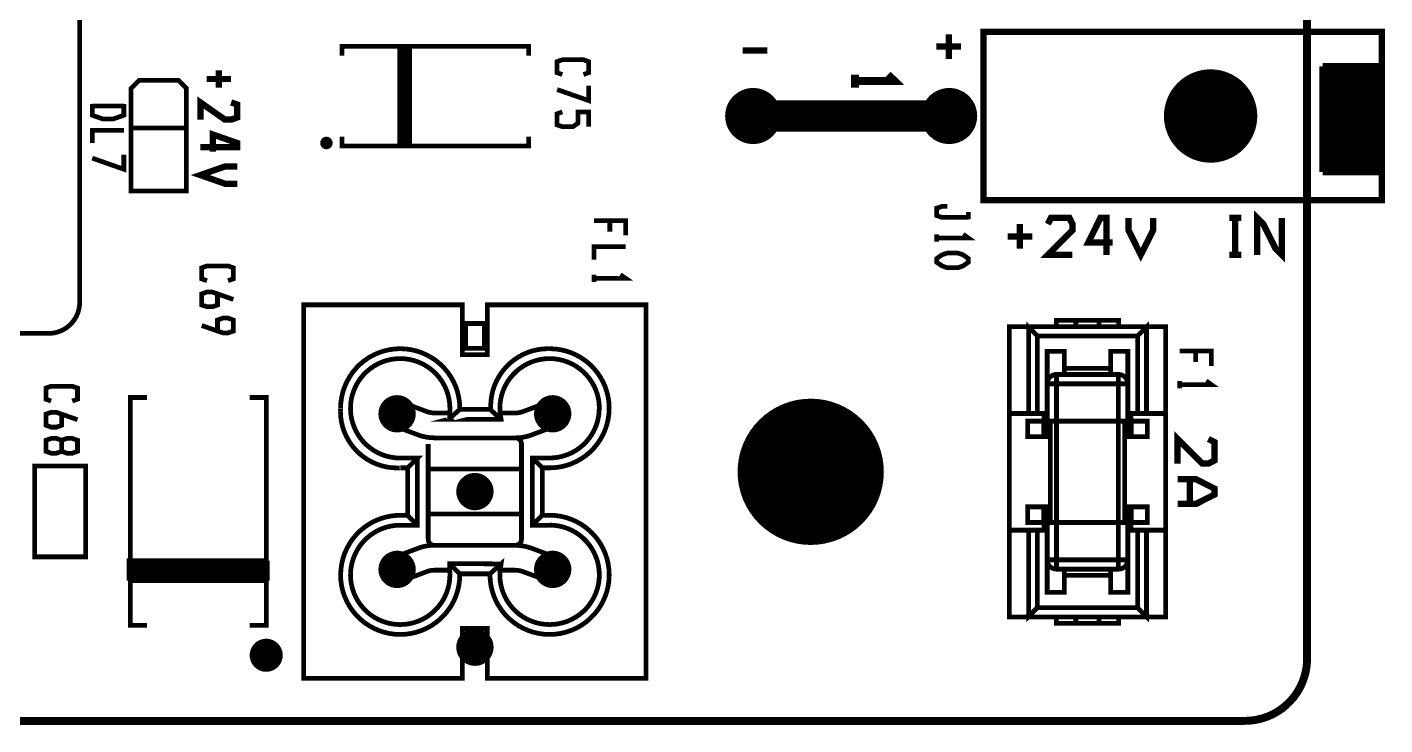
# Model space of a CAD drawing. Extents: x 8 to 205, y 3 to 189.
# Drawn here: x 161.72 to 205.34, y 3.31 to 25.73 of the extents above; entities that cross this region are included whole.
import ezdxf

# ---------------------------------------------------------------- set-up
doc = ezdxf.new("R2010")
doc.units = 0
doc.header["$MEASUREMENT"] = 0
doc.layers.get('0').update_dxf_attribs({"linetype": 'CONTINUOUS'})
doc.layers.add('26-349-0_DRL', color=254, linetype='CONTINUOUS')
doc.layers.add('26-349-0_SST', color=12, linetype='CONTINUOUS')

# ---------------------------------------------------------------- blocks, each defined once
blk = doc.blocks.new('ROUND_1')
at = {"const_width": 2.3495}
blk.add_lwpolyline([(-1.17475, 0, 1), (1.17475, 0, 1)], format="xyb", close=True, dxfattribs=at)
blk = doc.blocks.new('ROUND_29')
at = {"const_width": 0.90043}
blk.add_lwpolyline([(-0.450214, 0, 1), (0.450214, 0, 1)], format="xyb", close=True, dxfattribs=at)
blk = doc.blocks.new('ROUND_34')
at = {"const_width": 1.49987}
blk.add_lwpolyline([(-0.749934, 0, 1), (0.749934, 0, 1)], format="xyb", close=True, dxfattribs=at)
blk = doc.blocks.new('ROUND_94')
at = {"const_width": 0.59944}
blk.add_lwpolyline([(-0.29972, 0, 1), (0.29972, 0, 1)], format="xyb", close=True, dxfattribs=at)
blk = doc.blocks.new('ROUND_89')
at = {"const_width": 0.0762}
blk.add_lwpolyline([(-0.0381, 0, 1), (0.0381, 0, 1)], format="xyb", close=True, dxfattribs=at)

msp = doc.modelspace()

# ---------------------------------------------------------------- linework, layer by layer
at = {"layer": '26-349-0_DRL', "const_width": 0.254}
for points in [[(202.842, 184.891), (202.842, 5.442)], [(200.843, 3.441), (13.894, 3.441)]]:
    msp.add_lwpolyline(points, dxfattribs=at)
msp.add_lwpolyline([(200.843, 3.441, 0.414214), (202.845, 5.442)], format="xyb", dxfattribs=at)
at = {"layer": '26-349-0_SST'}
for points, const_width in [([(163.404, 16.888), (163.404, 40.286)], 0.152), ([(191.329, 25.496), (191.329, 24.706)], 0.203), ([(205.243, 20.571), (205.243, 25.572), (192.444, 25.572), (192.444, 20.172), (205.243, 20.172), (205.243, 20.571)], 0.201), ([(171.834, 24.807), (171.834, 25.107), (177.834, 25.107), (177.834, 24.807)], 0.152), ([(174.008, 25.094), (173.691, 25.094), (173.691, 21.919)], 0.152), ([(174.008, 25.038), (173.691, 25.038)], 0.152), ([(174.008, 24.901), (173.691, 24.901)], 0.152), ([(173.792, 25.094), (173.792, 21.919)], 0.152), ([(173.93, 25.094), (173.93, 21.919)], 0.152), ([(174.008, 25.094), (174.008, 21.919)], 0.152), ([(185.502, 24.975), (184.712, 24.975)], 0.203), ([(191.725, 25.102), (190.935, 25.102)], 0.203), ([(167.874, 23.784), (167.874, 24.337)], 0.203), ([(174.008, 24.764), (173.691, 24.764)], 0.152), ([(174.008, 24.627), (173.691, 24.627)], 0.152), ([(174.008, 24.49), (173.691, 24.49)], 0.152), ([(178.913, 24.205), (178.745, 24.264), (178.745, 24.619), (178.913, 24.68), (179.591, 24.68), (179.761, 24.619), (179.761, 24.264), (179.591, 24.205)], 0.152), ([(203.343, 24.472), (203.343, 21.071)], 0.201), ([(205.243, 24.472), (203.343, 24.472)], 0.201), ([(203.513, 24.472), (203.513, 21.071)], 0.201), ([(203.691, 24.472), (203.691, 21.071)], 0.201), ([(203.871, 24.472), (203.871, 21.071)], 0.201), ([(204.051, 24.472), (204.051, 21.071)], 0.201), ([(204.232, 24.472), (204.232, 21.071)], 0.201), ([(204.41, 24.472), (204.41, 21.071)], 0.201), ([(204.59, 24.472), (204.59, 21.071)], 0.201), ([(204.77, 24.472), (204.77, 21.071)], 0.201), ([(204.951, 24.472), (204.951, 21.071)], 0.201), ([(205.131, 24.472), (205.131, 21.071)], 0.201), ([(205.243, 24.472), (205.243, 21.371)], 0.201), ([(165.309, 24.015), (166.579, 24.015), (166.833, 23.761), (166.833, 20.459), (165.055, 20.459), (165.055, 23.761), (165.309, 24.015)], 0.152), ([(168.27, 24.061), (167.481, 24.061)], 0.203), ([(174.008, 24.353), (173.691, 24.353)], 0.152), ([(174.008, 24.216), (173.691, 24.216)], 0.152), ([(174.008, 24.078), (173.691, 24.078)], 0.152), ([(174.008, 23.941), (173.691, 23.941)], 0.152), ([(188.316, 23.781), (188.316, 24.205)], 0.254), ([(188.316, 23.995), (189.586, 23.995), (189.375, 24.205)], 0.254), ([(205.243, 24.297), (203.343, 24.297)], 0.201), ([(205.243, 24.116), (203.343, 24.116)], 0.201), ([(205.243, 23.936), (203.343, 23.936)], 0.201), ([(174.008, 23.804), (173.691, 23.804)], 0.152), ([(174.008, 23.667), (173.691, 23.667)], 0.152), ([(174.008, 23.53), (173.691, 23.53)], 0.152), ([(178.745, 23.723), (179.761, 23.367), (179.761, 23.842)], 0.152), ([(205.243, 23.758), (203.343, 23.758)], 0.201), ([(205.243, 23.578), (203.343, 23.578)], 0.201), ([(163.808, 23.253), (163.808, 22.897), (164.146, 22.778), (164.486, 22.778), (164.824, 22.897), (164.824, 23.253)], 0.152), ([(163.808, 23.194), (164.824, 23.194)], 0.152), ([(167.282, 22.755), (167.282, 23.309), (168.072, 22.755), (168.27, 22.755), (168.469, 22.826), (168.469, 23.24), (168.27, 23.309)], 0.203), ([(174.008, 23.393), (173.691, 23.393)], 0.152), ([(174.008, 23.255), (173.691, 23.255)], 0.152), ([(174.008, 23.118), (173.691, 23.118)], 0.152), ([(191.943, 22.872), (185.743, 22.872)], 1.001), ([(205.243, 23.398), (203.343, 23.398)], 0.201), ([(205.243, 23.217), (203.343, 23.217)], 0.201), ([(205.243, 23.037), (203.343, 23.037)], 0.201), ([(174.008, 22.981), (173.691, 22.981)], 0.152), ([(174.008, 22.844), (173.691, 22.844)], 0.152), ([(174.008, 22.707), (173.691, 22.707)], 0.152), ([(178.913, 23.004), (178.745, 22.943), (178.745, 22.587), (178.913, 22.529), (179.253, 22.529), (179.421, 22.648), (179.421, 23.004), (179.761, 23.004), (179.761, 22.529)], 0.152), ([(205.243, 22.859), (203.343, 22.859)], 0.201), ([(205.243, 22.679), (203.343, 22.679)], 0.201), ([(163.808, 22.001), (163.808, 22.415), (164.824, 22.415)], 0.152), ([(165.055, 22.491), (166.833, 22.491)], 0.152), ([(167.679, 21.726), (167.679, 22.28), (168.469, 22.003), (168.469, 21.866), (167.282, 21.866)], 0.203), ([(171.834, 22.206), (171.834, 21.907), (177.834, 21.907), (177.834, 22.206)], 0.152), ([(174.008, 22.57), (173.691, 22.57)], 0.152), ([(174.008, 22.432), (173.691, 22.432)], 0.152), ([(174.008, 22.295), (173.691, 22.295)], 0.152), ([(205.243, 22.498), (203.343, 22.498)], 0.201), ([(205.243, 22.318), (203.343, 22.318)], 0.201), ([(171.456, 21.983), (171.212, 21.983)], 0.152), ([(171.382, 22.12), (171.283, 22.12)], 0.152), ([(171.311, 22.128), (171.311, 21.884)], 0.152), ([(171.448, 22.057), (171.448, 21.957)], 0.152), ([(174.008, 22.158), (173.691, 22.158)], 0.152), ([(174.008, 22.021), (173.691, 22.021)], 0.152), ([(174.008, 21.919), (173.691, 21.919)], 0.152), ([(205.243, 22.138), (203.343, 22.138)], 0.201), ([(205.243, 21.96), (203.343, 21.96)], 0.201), ([(205.243, 21.78), (203.343, 21.78)], 0.201), ([(163.808, 21.518), (164.824, 21.162), (164.824, 21.635)], 0.152), ([(205.243, 21.599), (203.343, 21.599)], 0.201), ([(205.243, 21.419), (203.343, 21.419)], 0.201), ([(205.243, 21.371), (205.243, 21.071), (203.343, 21.071)], 0.201), ([(168.469, 20.698), (168.072, 20.698), (167.282, 20.974), (168.072, 21.251), (168.469, 21.251)], 0.203), ([(205.243, 21.241), (203.343, 21.241)], 0.201), ([(191.283, 19.969), (191.113, 19.969), (190.943, 19.91), (190.943, 19.674), (191.113, 19.613), (191.959, 19.613)], 0.152), ([(191.959, 19.555), (191.959, 19.791)], 0.152), ([(195.306, 18.412), (194.516, 18.412), (195.306, 19.202), (195.306, 19.4), (195.207, 19.598), (194.615, 19.598), (194.516, 19.4)], 0.203), ([(196.602, 18.808), (195.812, 18.808), (196.205, 19.598), (196.404, 19.598), (196.404, 18.412)], 0.203), ([(197.897, 19.598), (197.897, 19.202), (197.501, 18.412), (197.107, 19.202), (197.107, 19.598)], 0.203), ([(200.734, 19.598), (200.341, 19.598)], 0.203), ([(200.536, 18.412), (200.536, 19.598)], 0.203), ([(202.03, 19.598), (202.03, 18.412), (201.832, 18.61), (201.438, 19.4), (201.24, 19.598), (201.24, 18.412)], 0.203), ([(179.932, 19.511), (180.948, 19.511), (180.948, 19.036)], 0.152), ([(180.44, 19.156), (180.44, 19.511)], 0.152), ([(193.615, 19.4), (193.615, 18.61)], 0.203), ([(190.943, 18.836), (190.943, 19.072)], 0.152), ([(190.943, 18.953), (191.959, 18.953), (191.791, 19.072)], 0.152), ([(194.011, 19.006), (193.221, 19.006)], 0.203), ([(179.932, 18.257), (179.932, 18.673), (180.948, 18.673)], 0.152), ([(190.943, 18.292), (191.113, 18.412), (191.283, 18.47), (191.621, 18.47), (191.791, 18.412), (191.959, 18.292), (191.959, 18.175), (191.791, 18.056), (191.621, 17.998), (191.283, 17.998), (191.113, 18.056), (190.943, 18.175), (190.943, 18.292)], 0.152), ([(200.734, 18.412), (200.341, 18.412)], 0.203), ([(167.496, 17.581), (167.326, 17.639), (167.326, 17.995), (167.496, 18.056), (168.171, 18.056), (168.342, 17.995), (168.342, 17.639), (168.171, 17.581)], 0.152), ([(179.932, 17.538), (179.932, 17.774)], 0.152), ([(179.932, 17.657), (180.948, 17.657), (180.777, 17.774)], 0.152), ([(167.834, 17.157), (167.834, 16.801), (167.663, 16.743), (167.496, 16.743), (167.326, 16.801), (167.326, 17.157), (167.496, 17.218), (167.663, 17.218), (168.342, 16.979)], 0.152), ([(175.703, 4.807), (175.703, 6.408), (176.503, 6.408), (176.503, 4.807), (181.603, 4.807), (181.603, 16.806), (176.503, 16.806), (176.503, 15.206), (175.703, 15.206), (175.703, 16.806), (170.605, 16.806), (170.605, 4.807), (175.703, 4.807)], 0.152), ([(167.834, 15.963), (167.834, 16.319), (168.004, 16.38), (168.171, 16.38), (168.342, 16.319), (168.342, 15.963), (168.171, 15.905), (168.004, 15.905), (167.326, 16.141)], 0.152), ([(175.703, 16.108), (175.804, 16.108)], 0.152), ([(175.804, 15.407), (175.804, 16.207), (176.404, 16.207), (176.404, 15.407), (175.804, 15.407)], 0.152), ([(176.404, 16.108), (176.503, 16.108)], 0.152), ([(193.274, 13.316), (193.894, 13.316), (193.894, 16.09), (194.176, 15.806), (197.399, 15.806), (197.684, 16.09), (197.684, 13.316), (198.303, 13.316), (198.303, 16.108), (197.717, 16.108), (193.858, 16.108), (193.274, 16.108), (193.274, 13.316), (193.274, 9.567), (193.894, 9.567), (194.176, 9.567), (194.493, 9.567), (194.493, 9.814), (194.493, 10.075), (194.493, 10.317), (194.394, 10.317), (194.394, 10.075), (194.394, 9.567)], 0.152), ([(193.858, 16.108), (193.861, 16.108), (193.861, 16.105), (193.864, 16.105), (193.866, 16.105), (193.869, 16.105), (193.871, 16.105), (193.874, 16.105), (193.874, 16.103), (193.876, 16.103), (193.879, 16.103), (193.879, 16.1), (193.881, 16.1), (193.884, 16.1), (193.884, 16.098), (193.886, 16.098), (193.886, 16.095), (193.889, 16.095), (193.889, 16.093), (193.891, 16.093), (193.891, 16.09), (193.894, 16.09)], 0.152), ([(194.788, 16.108), (194.788, 16.306), (195.413, 16.306), (196.162, 16.306), (196.79, 16.306), (196.79, 16.108)], 0.152), ([(195.413, 16.306), (195.413, 16.108)], 0.152), ([(196.162, 16.108), (196.162, 16.306)], 0.152), ([(197.717, 16.108), (197.714, 16.105), (197.712, 16.105), (197.709, 16.105), (197.707, 16.105), (197.704, 16.105), (197.704, 16.103), (197.701, 16.103), (197.699, 16.103), (197.699, 16.1), (197.696, 16.1), (197.694, 16.1), (197.694, 16.098), (197.691, 16.098), (197.691, 16.095), (197.689, 16.095), (197.689, 16.093), (197.686, 16.093), (197.684, 16.09)], 0.152), ([(113.605, 15.887), (162.403, 15.887)], 0.152), ([(193.894, 13.316), (194.176, 13.316), (194.176, 15.806)], 0.152), ([(197.399, 15.806), (197.399, 13.316), (197.084, 13.316), (197.084, 13.07)], 0.152), ([(178.504, 15.397), (178.456, 15.395)], 0.152), ([(195.045, 14.769), (195.045, 15.315), (194.493, 15.315), (194.493, 13.316), (194.493, 13.07)], 0.152), ([(197.084, 13.316), (197.084, 15.315), (196.533, 15.315), (196.533, 14.769)], 0.152), ([(198.753, 15.32), (199.769, 15.32), (199.769, 14.845)], 0.152), ([(199.261, 14.965), (199.261, 15.32)], 0.152), ([(196.533, 14.569), (196.533, 14.769), (195.045, 14.769), (195.045, 14.569), (196.533, 14.569), (196.782, 14.569)], 0.152), ([(195.045, 14.569), (194.793, 14.569), (194.793, 14.269), (194.793, 13.07), (194.793, 9.814), (196.782, 9.814), (196.782, 8.615), (194.793, 8.615), (194.793, 9.814), (194.493, 9.814)], 0.152), ([(196.782, 14.569), (196.782, 14.269), (194.793, 14.269), (194.493, 14.269)], 0.152), ([(198.753, 14.127), (198.753, 14.363)], 0.152), ([(198.753, 14.243), (199.769, 14.243), (199.599, 14.363)], 0.152), ([(162.487, 13.715), (162.319, 13.776), (162.319, 14.132), (162.487, 14.19), (163.165, 14.19), (163.335, 14.132), (163.335, 13.776), (163.165, 13.715)], 0.152), ([(197.084, 14.269), (196.782, 14.269), (196.782, 13.07), (194.793, 13.07), (194.493, 13.07), (194.493, 12.808)], 0.152), ([(165.563, 6.514), (165.029, 6.514), (165.029, 13.829), (165.563, 13.829)], 0.152), ([(168.865, 13.829), (169.398, 13.829), (169.398, 6.514), (168.865, 6.514)], 0.152), ([(171.786, 13.474), (171.784, 13.39)], 0.152), ([(174.56, 13.377), (173.744, 13.682)], 0.152), ([(176.945, 13.131), (176.589, 13.448), (175.619, 13.448), (175.261, 13.131)], 0.152), ([(175.619, 13.448), (175.618, 13.481)], 0.152), ([(176.612, 13.553), (176.614, 13.474)], 0.152), ([(178.464, 13.682), (177.648, 13.377)], 0.152), ([(162.827, 13.294), (162.827, 12.938), (162.657, 12.877), (162.487, 12.877), (162.319, 12.938), (162.319, 13.294), (162.487, 13.352), (162.657, 13.352), (163.335, 13.116)], 0.152), ([(175.294, 13.332), (175.291, 13.169), (175.316, 13.144), (175.266, 13.131), (176.945, 13.131), (176.914, 13.332)], 0.152), ([(175.294, 13.332), (174.803, 13.332)], 0.152), ([(177.404, 13.332), (176.914, 13.332)], 0.152), ([(176.914, 13.332), (176.92, 13.278)], 0.152), ([(194.379, 12.567), (194.379, 13.07), (193.869, 13.07), (193.869, 12.567), (194.379, 12.567), (194.394, 12.567), (194.394, 12.808), (194.493, 12.808), (194.493, 12.567), (194.394, 12.567)], 0.152), ([(194.493, 13.316), (194.176, 13.316)], 0.152), ([(194.379, 13.07), (194.394, 13.07)], 0.152), ([(194.394, 13.316), (194.394, 12.808)], 0.152), ([(194.595, 9.814), (194.595, 13.07)], 0.152), ([(197.084, 12.808), (197.084, 12.567), (197.183, 12.567), (197.199, 12.567), (197.199, 13.07), (197.709, 13.07), (197.709, 12.567), (197.199, 12.567), (197.183, 12.567), (197.183, 12.808), (197.084, 12.808), (197.084, 13.07), (196.782, 13.07), (196.782, 9.814), (197.084, 9.814), (197.084, 10.075)], 0.152), ([(196.983, 13.07), (196.983, 9.814)], 0.152), ([(197.183, 12.808), (197.183, 13.316)], 0.152), ([(197.183, 13.07), (197.199, 13.07)], 0.152), ([(197.399, 13.316), (197.684, 13.316)], 0.152), ([(198.303, 9.567), (198.303, 13.316)], 0.152), ([(173.465, 12.933), (174.278, 12.628)], 0.152), ([(177.928, 12.628), (178.743, 12.933)], 0.152), ([(198.682, 11.706), (198.682, 12.496), (199.472, 11.706), (199.67, 11.706), (199.866, 11.805), (199.866, 12.399), (199.67, 12.496)], 0.203), ([(162.827, 12.1), (162.995, 12.039), (163.165, 12.039), (163.335, 12.1), (163.335, 12.455), (163.165, 12.514), (162.995, 12.514), (162.827, 12.455), (162.827, 12.1), (162.657, 12.039), (162.487, 12.039), (162.319, 12.1), (162.319, 12.455), (162.487, 12.514), (162.657, 12.514), (162.827, 12.455)], 0.152), ([(177.602, 9.28), (177.602, 11.531), (174.603, 11.531), (174.603, 12.333)], 0.152), ([(174.803, 12.532), (177.404, 12.532)], 0.152), ([(177.602, 12.333), (177.602, 11.531)], 0.152), ([(173.704, 9.727), (174.257, 9.727), (174.257, 11.886)], 0.152), ([(173.704, 11.569), (173.94, 11.569), (174.257, 11.886), (173.704, 11.886)], 0.152), ([(177.95, 11.886), (178.268, 11.569)], 0.152), ([(178.504, 11.886), (177.95, 11.886), (177.95, 9.727), (178.504, 9.727)], 0.152), ([(163.594, 8.711), (163.594, 11.632), (161.956, 11.632), (161.956, 8.711), (163.594, 8.711)], 0.152), ([(173.607, 11.566), (173.691, 11.568)], 0.152), ([(173.94, 11.569), (173.94, 10.045), (174.257, 9.727)], 0.152), ([(174.603, 9.28), (174.603, 10.083), (174.603, 11.531)], 0.152), ([(178.504, 11.569), (178.268, 11.569), (178.268, 10.045), (178.504, 10.045)], 0.152), ([(198.682, 10.411), (199.274, 10.411), (199.866, 10.708), (199.866, 10.906), (199.274, 11.203), (198.682, 11.203)], 0.203), ([(199.076, 10.411), (199.076, 11.203)], 0.203), ([(173.704, 10.045), (173.94, 10.045)], 0.152), ([(174.603, 10.083), (174.803, 10.083), (177.404, 10.083), (177.602, 10.083)], 0.152), ([(178.268, 10.045), (177.95, 9.727)], 0.152), ([(194.379, 10.317), (193.869, 10.317), (193.869, 9.814), (194.379, 9.814), (194.394, 9.814), (194.379, 9.814), (194.379, 10.317), (194.394, 10.317)], 0.152), ([(194.493, 10.075), (194.394, 10.075)], 0.152), ([(197.183, 9.567), (197.183, 10.075), (197.183, 10.317), (197.084, 10.317), (197.084, 10.075), (197.183, 10.075)], 0.152), ([(197.199, 10.317), (197.709, 10.317), (197.709, 9.814), (197.199, 9.814), (197.183, 9.814), (197.199, 9.814), (197.199, 10.317), (197.183, 10.317)], 0.152), ([(197.684, 9.567), (198.303, 9.567), (198.303, 6.776), (197.717, 6.776), (193.858, 6.776), (193.274, 6.776), (193.274, 9.567)], 0.152), ([(194.176, 7.078), (193.894, 6.794), (193.894, 9.567)], 0.152), ([(197.084, 9.567), (197.399, 9.567), (197.399, 7.078), (194.176, 7.078), (194.176, 9.567)], 0.152), ([(194.493, 9.567), (194.493, 7.568), (195.045, 7.568), (195.045, 8.114), (195.045, 8.315), (194.793, 8.315)], 0.152), ([(196.782, 8.315), (196.533, 8.315), (196.533, 8.114), (196.533, 7.568), (197.084, 7.568), (197.084, 9.567), (197.084, 9.814)], 0.152), ([(197.399, 9.567), (197.684, 9.567), (197.684, 6.794), (197.399, 7.078)], 0.152), ([(173.465, 8.681), (174.278, 8.986)], 0.152), ([(177.404, 9.082), (174.803, 9.082)], 0.152), ([(178.743, 8.681), (177.928, 8.986)], 0.152), ([(169.436, 8.584), (164.991, 8.584), (164.991, 7.949)], 0.152), ([(169.436, 8.462), (164.991, 8.462)], 0.152), ([(169.436, 8.325), (164.991, 8.325)], 0.152), ([(165.093, 8.584), (165.093, 7.949)], 0.152), ([(165.23, 8.584), (165.23, 7.949)], 0.152), ([(165.367, 8.584), (165.367, 7.949)], 0.152), ([(165.504, 8.584), (165.504, 7.949)], 0.152), ([(165.642, 8.584), (165.642, 7.949)], 0.152), ([(165.779, 8.584), (165.779, 7.949)], 0.152), ([(165.916, 8.584), (165.916, 7.949)], 0.152), ([(166.053, 8.584), (166.053, 7.949)], 0.152), ([(166.19, 8.584), (166.19, 7.949)], 0.152), ([(166.327, 8.584), (166.327, 7.949)], 0.152), ([(166.465, 8.584), (166.465, 7.949)], 0.152), ([(166.602, 8.584), (166.602, 7.949)], 0.152), ([(166.739, 8.584), (166.739, 7.949)], 0.152), ([(166.876, 8.584), (166.876, 7.949)], 0.152), ([(167.013, 8.584), (167.013, 7.949)], 0.152), ([(167.15, 8.584), (167.15, 7.949)], 0.152), ([(167.288, 8.584), (167.288, 7.949)], 0.152), ([(167.425, 8.584), (167.425, 7.949)], 0.152), ([(167.562, 8.584), (167.562, 7.949)], 0.152), ([(167.699, 8.584), (167.699, 7.949)], 0.152), ([(167.836, 8.584), (167.836, 7.949)], 0.152), ([(167.973, 8.584), (167.973, 7.949)], 0.152), ([(168.11, 8.584), (168.11, 7.949)], 0.152), ([(168.248, 8.584), (168.248, 7.949)], 0.152), ([(168.385, 8.584), (168.385, 7.949)], 0.152), ([(168.522, 8.584), (168.522, 7.949)], 0.152), ([(168.659, 8.584), (168.659, 7.949)], 0.152), ([(168.796, 8.584), (168.796, 7.949)], 0.152), ([(168.933, 8.584), (168.933, 7.949)], 0.152), ([(169.071, 8.584), (169.071, 7.949)], 0.152), ([(169.208, 8.584), (169.208, 7.949)], 0.152), ([(169.345, 8.584), (169.345, 7.949)], 0.152), ([(169.436, 8.584), (169.436, 7.949)], 0.152), ([(174.56, 8.236), (173.744, 7.932)], 0.152), ([(175.294, 8.282), (174.803, 8.282)], 0.152), ([(176.945, 8.483), (175.294, 8.495), (175.294, 8.282)], 0.152), ([(176.589, 8.165), (175.619, 8.165), (175.339, 8.445)], 0.152), ([(176.589, 8.165), (176.945, 8.483), (176.914, 8.282), (177.404, 8.282)], 0.152), ([(176.919, 8.335), (176.913, 8.282)], 0.152), ([(177.648, 8.236), (178.464, 7.932)], 0.152), ([(194.493, 8.615), (194.793, 8.615), (194.793, 8.315)], 0.152), ([(195.045, 8.315), (196.533, 8.315)], 0.152), ([(196.782, 8.315), (196.782, 8.615), (197.084, 8.615)], 0.152), ([(169.436, 8.188), (164.991, 8.188)], 0.152), ([(169.436, 8.051), (164.991, 8.051)], 0.152), ([(169.436, 7.949), (164.991, 7.949)], 0.152), ([(176.589, 8.165), (176.589, 8.132)], 0.152), ([(195.045, 8.114), (196.533, 8.114)], 0.152), ([(193.894, 6.794), (193.891, 6.794), (193.891, 6.791), (193.889, 6.791), (193.889, 6.789), (193.886, 6.789), (193.886, 6.786), (193.884, 6.786), (193.884, 6.783), (193.881, 6.783), (193.879, 6.783), (193.879, 6.781), (193.876, 6.781), (193.874, 6.781), (193.874, 6.778), (193.871, 6.778), (193.869, 6.778), (193.866, 6.778), (193.864, 6.778), (193.861, 6.778), (193.861, 6.776), (193.858, 6.776)], 0.152), ([(196.162, 6.776), (196.162, 6.578), (195.413, 6.578), (194.788, 6.578), (194.788, 6.776)], 0.152), ([(195.413, 6.776), (195.413, 6.578)], 0.152), ([(196.162, 6.578), (196.79, 6.578), (196.79, 6.776)], 0.152), ([(197.717, 6.776), (197.714, 6.778), (197.712, 6.778), (197.709, 6.778), (197.707, 6.778), (197.704, 6.778), (197.704, 6.781), (197.701, 6.781), (197.699, 6.781), (197.699, 6.783), (197.696, 6.783), (197.694, 6.783), (197.694, 6.786), (197.691, 6.786), (197.691, 6.789), (197.689, 6.789), (197.689, 6.791), (197.686, 6.791), (197.684, 6.794)], 0.152), ([(175.804, 5.407), (175.804, 6.207), (176.404, 6.207), (176.404, 5.407), (175.804, 5.407)], 0.152), ([(169.848, 5.607), (168.946, 5.607)], 0.152), ([(169.807, 5.745), (168.987, 5.745)], 0.152), ([(169.045, 5.836), (169.045, 5.262)], 0.152), ([(169.706, 5.882), (169.088, 5.882)], 0.152), ([(169.182, 5.95), (169.182, 5.15)], 0.152), ([(169.32, 5.996), (169.32, 5.102)], 0.152), ([(169.457, 6.001), (169.457, 5.099)], 0.152), ([(169.594, 5.961), (169.594, 5.14)], 0.152), ([(169.731, 5.859), (169.731, 5.242)], 0.152), ([(169.845, 5.47), (168.951, 5.47)], 0.152), ([(169.797, 5.333), (168.997, 5.333)], 0.152), ([(169.685, 5.196), (169.111, 5.196)], 0.152), ([(175.804, 5.506), (175.703, 5.506)], 0.152), ([(176.503, 5.506), (176.404, 5.506)], 0.152)]:
    msp.add_lwpolyline(points, dxfattribs=dict(at, const_width=const_width))
at = {"layer": '26-349-0_SST', "const_width": 0.152}
for points in [[(171.334, 22.13, 0.414214), (171.209, 22.006)], [(171.209, 22.006, 0.414214), (171.334, 21.881)], [(171.458, 22.006, 0.414214), (171.334, 22.13)], [(171.334, 21.881, 0.414214), (171.458, 22.006)], [(162.403, 15.887, 0.414214), (163.404, 16.888)], [(173.704, 15.397, 0.414214), (171.788, 13.481)], [(175.619, 13.481, 0.414214), (173.704, 15.397)], [(178.456, 15.397, 0.414214), (176.612, 13.553)], [(180.419, 13.481, 0.414214), (178.504, 15.397)], [(173.704, 15.079, 0.414214), (172.106, 13.481)], [(175.301, 13.481, 0.414214), (173.704, 15.079)], [(178.504, 15.079, 0.414214), (176.906, 13.481)], [(180.102, 13.481, 0.414214), (178.504, 15.079)], [(194.793, 14.569, 0.414214), (194.493, 14.269)], [(197.084, 14.269, 0.414214), (196.782, 14.571)], [(172.106, 13.481, 0.414214), (173.704, 11.884)], [(173.604, 13.708, 0.313448), (173.229, 13.446)], [(173.744, 13.682, 0.089187), (173.604, 13.707)], [(175.294, 13.332, 0.023497), (175.301, 13.481)], [(176.906, 13.481, 0.023497), (176.914, 13.332)], [(178.603, 13.708, 0.089188), (178.463, 13.682)], [(178.504, 11.886, 0.414214), (180.099, 13.481)], [(178.504, 11.569, 0.414214), (180.417, 13.481)], [(179.005, 13.306, 0.414214), (178.603, 13.708)], [(171.783, 13.39, 0.414214), (173.607, 11.566)], [(173.229, 13.446, 0.089187), (173.203, 13.306)], [(173.203, 13.306, 0.312843), (173.465, 12.933)], [(174.56, 13.377, 0.089291), (174.803, 13.333)], [(176.919, 13.278, 0.023397), (176.945, 13.131)], [(177.404, 13.332, 0.089291), (177.649, 13.376)], [(178.743, 12.933, 0.312838), (179.002, 13.306)], [(174.278, 12.628, 0.089784), (174.803, 12.533)], [(177.404, 12.532, 0.089384), (177.928, 12.626)], [(177.602, 12.333, 0.414214), (177.404, 12.532)], [(173.704, 10.045, 0.414214), (171.791, 8.132)], [(180.419, 8.132, 0.414214), (178.504, 10.047)], [(173.704, 9.727, 0.414214), (172.108, 8.132)], [(180.102, 8.132, 0.414214), (178.504, 9.73)], [(174.603, 9.28, 0.414214), (174.803, 9.08)], [(177.404, 9.082, 0.414214), (177.602, 9.28)], [(173.465, 8.681, 0.312838), (173.206, 8.307)], [(174.803, 9.082, 0.089784), (174.277, 8.987)], [(177.928, 8.986, 0.089384), (177.404, 9.08)], [(179.005, 8.307, 0.312843), (178.743, 8.681)], [(173.203, 8.307, 0.089186), (173.228, 8.168)], [(174.803, 8.282, 0.089291), (174.559, 8.238)], [(175.301, 8.132, 0.023497), (175.294, 8.282)], [(176.914, 8.282, 0.023497), (176.907, 8.132)], [(177.648, 8.236, 0.089291), (177.404, 8.28)], [(178.603, 7.906, 0.414214), (179.005, 8.307)], [(194.493, 8.615, 0.414214), (194.793, 8.315)], [(196.782, 8.315, 0.414214), (197.082, 8.615)], [(171.788, 8.132, 0.414214), (173.704, 6.217)], [(172.106, 8.132, 0.414214), (173.704, 6.535)], [(173.229, 8.168, 0.313447), (173.604, 7.906)], [(173.604, 7.906, 0.089187), (173.744, 7.931)], [(173.704, 6.535, 0.414214), (175.301, 8.132)], [(173.704, 6.217, 0.414214), (175.619, 8.132)], [(176.589, 8.132, 0.414214), (178.504, 6.217)], [(176.906, 8.132, 0.414214), (178.504, 6.535)], [(178.464, 7.932, 0.089187), (178.603, 7.906)], [(178.504, 6.535, 0.414214), (180.102, 8.132)], [(178.504, 6.217, 0.414214), (180.419, 8.132)], [(169.398, 6.004, 0.414214), (168.944, 5.549)], [(169.853, 5.549, 0.414214), (169.398, 6.004)], [(168.944, 5.549, 0.414214), (169.398, 5.094)], [(169.398, 5.094, 0.414214), (169.853, 5.549)]]:
    msp.add_lwpolyline(points, format="xyb", dxfattribs=at)

# ---------------------------------------------------------------- block references
at = {"layer": '26-349-0_DRL'}
for name, p in [('ROUND_34', (199.744, 22.872)), ('ROUND_29', (185.045, 22.872)), ('ROUND_29', (191.344, 22.872)), ('ROUND_94', (173.604, 13.306)), ('ROUND_94', (178.603, 13.306)), ('ROUND_1', (186.894, 11.442)), ('ROUND_94', (176.104, 10.807)), ('ROUND_94', (173.604, 8.307)), ('ROUND_94', (178.603, 8.307)), ('ROUND_94', (176.104, 5.808))]:
    msp.add_blockref(name, p, dxfattribs=at)
at = {"layer": '26-349-0_SST'}
for p in [(197.717, 16.108), (193.894, 6.794), (197.717, 6.776)]:
    msp.add_blockref('ROUND_89', p, dxfattribs=at)

doc.saveas('drawing.dxf')
